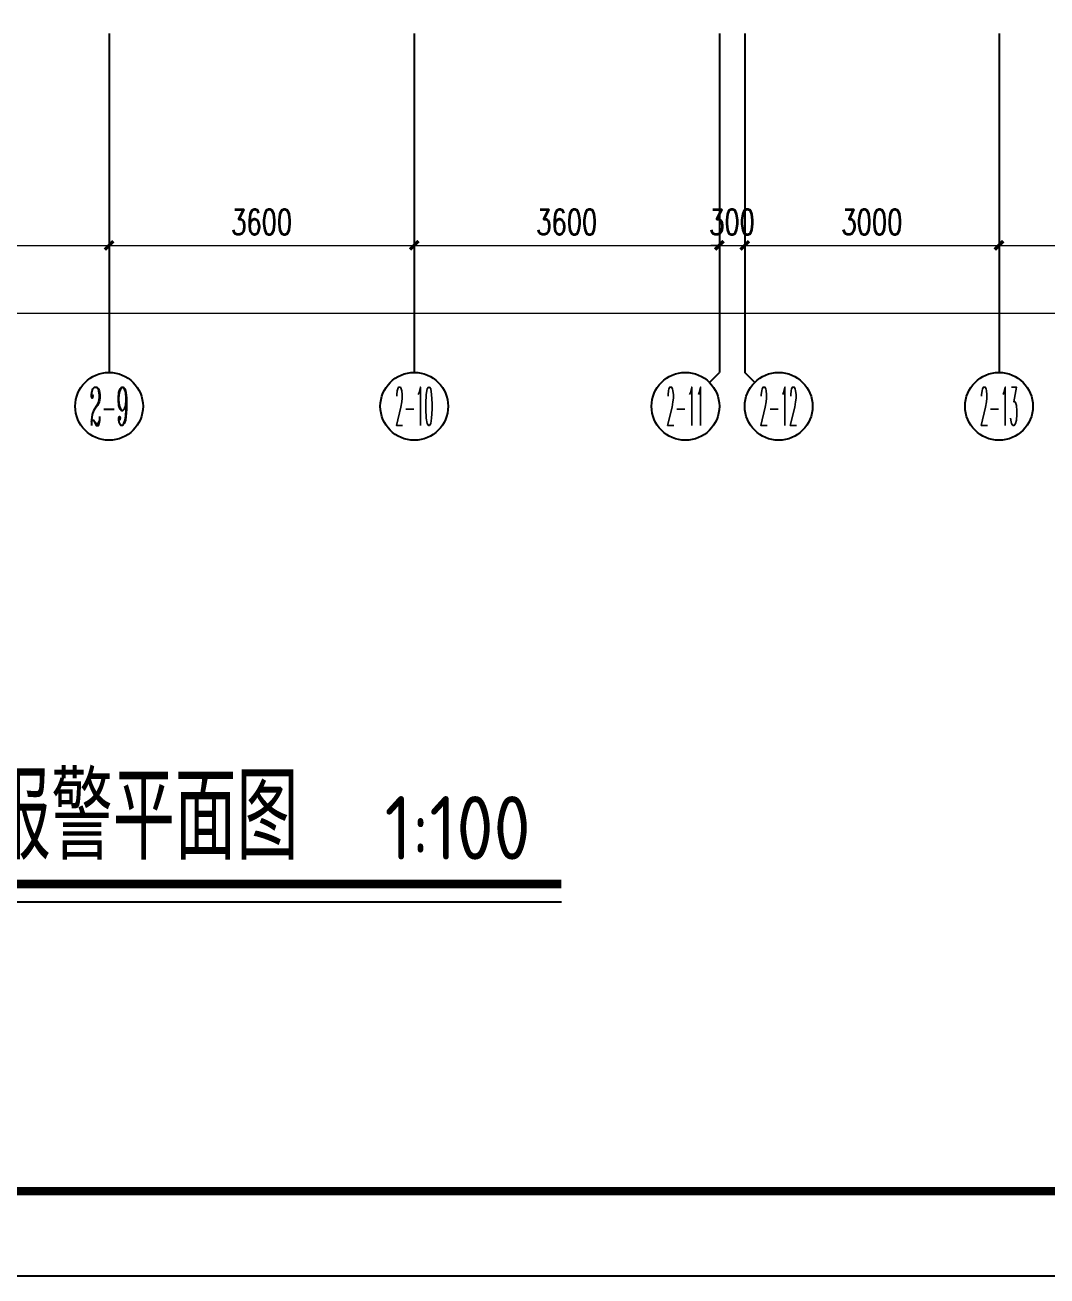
# Model space of a CAD drawing. Extents: x -9422388 to 15610651, y -1992469 to 953794.
# Drawn here: x -2736151 to -2724093, y -458212 to -443448 of the extents above; entities that cross this region are included whole.
import ezdxf
from ezdxf.enums import TextEntityAlignment as Align

# ---------------------------------------------------------------- set-up
doc = ezdxf.new("R2010")
doc.units = 0
doc.header["$LTSCALE"] = 1000
for name, color, linetype in [('A-ANNO-IDEN', 3, 'Continuous'), ('AXIS', 3, 'Continuous'), ('AXIS_TEXT', 7, 'Continuous'), ('PUB_TITLE', 4, 'Continuous')]:
    doc.layers.add(name, color=color, linetype=linetype)
doc.layers.add('建筑底图', color=8, linetype='Continuous', lineweight=5)
doc.styles.add('_TCH_AXIS', font='COMPLEX', dxfattribs={"bigfont": 'GBCBIG'})
doc.styles.add('_TCH_DIM_T3', font='SIMPLEX', dxfattribs={"width": 0.705882, "bigfont": 'GBCBIG'})
doc.styles.add('COMPLEX', font='COMPLEX')
doc.styles.get("Standard").update_dxf_attribs({"font": 'gbenor.shx', "bigfont": 'gbcbig.shx'})
doc.dimstyles.new('_TCH_ARCH&&100', dxfattribs={"dimtxt": 297.5, "dimasz": 100, "dimexe": 250, "dimexo": 300, "dimgap": 126.25, "dimtad": 1, "dimdec": 0, "dimzin": 0, "dimdsep": 46, "dimtxsty": '_TCH_DIM_T3', "dimblk": 'ARCHTICK', "dimcen": 0.09, "dimclrt": 7, "dimazin": 2, "dimtfac": 1, "dimtdec": 0, "dimtix": 1, "dimtmove": 2, "dimatfit": 3, "dimfxl": 0, "dimtolj": 1, "dimtzin": 0, "dimarcsym": 0})

# ---------------------------------------------------------------- blocks, each defined once
blk = doc.blocks.new('_ArchTick')
at = {"color": 0, "linetype": 'ByBlock', "const_width": 0.4}
blk.add_lwpolyline([(-0.5, -0.5), (0.5, 0.5)], dxfattribs=at)
blk = doc.blocks.new('*D819')
at = {"layer": 'AXIS', "color": 0, "lineweight": -2, "transparency": 16777216}
for p, q in [((1755830, -404975), (1755830, -408225)), ((1822630, -404975), (1822630, -408225)), ((1755830, -407975), (1822630, -407975))]:
    blk.add_line(p, q, dxfattribs=at)
at = {"layer": 'Defpoints', "color": 0, "transparency": 16777216}
for p in [(1755830, -404675), (1822630, -404675), (1822630, -407975)]:
    blk.add_point(p, dxfattribs=at)
at = {"layer": 'AXIS', "color": 0, "lineweight": -2, "transparency": 16777216, "xscale": 100, "yscale": 100, "zscale": 100, "rotation": 180}
blk.add_blockref('_ArchTick', (1755830, -407975), dxfattribs=at)
at = {"layer": 'AXIS', "color": 0, "lineweight": -2, "transparency": 16777216, "xscale": 100, "yscale": 100, "zscale": 100}
blk.add_blockref('_ArchTick', (1822630, -407975), dxfattribs=at)
at = {"layer": 'AXIS', "color": 7, "transparency": 16777216, "insert": (1789230, -407700), "char_height": 297.5, "attachment_point": 5, "style": '_TCH_DIM_T3'}
blk.add_mtext('\\A1;66800', dxfattribs=at)
blk = doc.blocks.new('*D827')
at = {"layer": 'AXIS', "color": 0, "lineweight": -2, "transparency": 16777216}
for p, q in [((1788230, -404975), (1788230, -407425)), ((1791830, -404975), (1791830, -407425)), ((1788230, -407175), (1791830, -407175))]:
    blk.add_line(p, q, dxfattribs=at)
at = {"layer": 'Defpoints', "color": 0, "transparency": 16777216}
for p in [(1788230, -404675), (1791830, -404675), (1791830, -407175)]:
    blk.add_point(p, dxfattribs=at)
at = {"layer": 'AXIS', "color": 0, "lineweight": -2, "transparency": 16777216, "xscale": 100, "yscale": 100, "zscale": 100, "rotation": 180}
blk.add_blockref('_ArchTick', (1788230, -407175), dxfattribs=at)
at = {"layer": 'AXIS', "color": 0, "lineweight": -2, "transparency": 16777216, "xscale": 100, "yscale": 100, "zscale": 100}
blk.add_blockref('_ArchTick', (1791830, -407175), dxfattribs=at)
at = {"layer": 'AXIS', "color": 7, "transparency": 16777216, "insert": (1790030, -406900), "char_height": 297.5, "attachment_point": 5, "style": '_TCH_DIM_T3'}
blk.add_mtext('\\A1;3600', dxfattribs=at)
blk = doc.blocks.new('*D828')
at = {"layer": 'AXIS', "color": 0, "lineweight": -2, "transparency": 16777216}
for p, q in [((1791830, -404975), (1791830, -407425)), ((1795430, -404975), (1795430, -407425)), ((1791830, -407175), (1795430, -407175))]:
    blk.add_line(p, q, dxfattribs=at)
at = {"layer": 'Defpoints', "color": 0, "transparency": 16777216}
for p in [(1791830, -404675), (1795430, -404675), (1795430, -407175)]:
    blk.add_point(p, dxfattribs=at)
at = {"layer": 'AXIS', "color": 0, "lineweight": -2, "transparency": 16777216, "xscale": 100, "yscale": 100, "zscale": 100, "rotation": 180}
blk.add_blockref('_ArchTick', (1791830, -407175), dxfattribs=at)
at = {"layer": 'AXIS', "color": 0, "lineweight": -2, "transparency": 16777216, "xscale": 100, "yscale": 100, "zscale": 100}
blk.add_blockref('_ArchTick', (1795430, -407175), dxfattribs=at)
at = {"layer": 'AXIS', "color": 7, "transparency": 16777216, "insert": (1793630, -406900), "char_height": 297.5, "attachment_point": 5, "style": '_TCH_DIM_T3'}
blk.add_mtext('\\A1;3600', dxfattribs=at)
blk = doc.blocks.new('*D829')
at = {"layer": 'AXIS', "color": 0, "lineweight": -2, "transparency": 16777216}
for p, q in [((1795430, -404975), (1795430, -407425)), ((1799030, -404975), (1799030, -407425)), ((1795430, -407175), (1799030, -407175))]:
    blk.add_line(p, q, dxfattribs=at)
at = {"layer": 'Defpoints', "color": 0, "transparency": 16777216}
for p in [(1795430, -404675), (1799030, -404675), (1799030, -407175)]:
    blk.add_point(p, dxfattribs=at)
at = {"layer": 'AXIS', "color": 0, "lineweight": -2, "transparency": 16777216, "xscale": 100, "yscale": 100, "zscale": 100, "rotation": 180}
blk.add_blockref('_ArchTick', (1795430, -407175), dxfattribs=at)
at = {"layer": 'AXIS', "color": 0, "lineweight": -2, "transparency": 16777216, "xscale": 100, "yscale": 100, "zscale": 100}
blk.add_blockref('_ArchTick', (1799030, -407175), dxfattribs=at)
at = {"layer": 'AXIS', "color": 7, "transparency": 16777216, "insert": (1797230, -406900), "char_height": 297.5, "attachment_point": 5, "style": '_TCH_DIM_T3'}
blk.add_mtext('\\A1;3600', dxfattribs=at)
blk = doc.blocks.new('*D830')
at = {"layer": 'AXIS', "color": 0, "lineweight": -2, "transparency": 16777216}
for p, q in [((1799030, -404975), (1799030, -407425)), ((1799330, -404975), (1799330, -407425)), ((1799030, -407175), (1798930, -407175)), ((1799030, -407175), (1799330, -407175)), ((1799330, -407175), (1799430, -407175))]:
    blk.add_line(p, q, dxfattribs=at)
at = {"layer": 'Defpoints', "color": 0, "transparency": 16777216}
for p in [(1799030, -404675), (1799330, -404675), (1799330, -407175)]:
    blk.add_point(p, dxfattribs=at)
at = {"layer": 'AXIS', "color": 0, "lineweight": -2, "transparency": 16777216, "xscale": 100, "yscale": 100, "zscale": 100}
blk.add_blockref('_ArchTick', (1799030, -407175), dxfattribs=at)
at = {"layer": 'AXIS', "color": 0, "lineweight": -2, "transparency": 16777216, "xscale": 100, "yscale": 100, "zscale": 100, "rotation": 180}
blk.add_blockref('_ArchTick', (1799330, -407175), dxfattribs=at)
at = {"layer": 'AXIS', "color": 7, "transparency": 16777216, "insert": (1799180, -406900), "char_height": 297.5, "attachment_point": 5, "style": '_TCH_DIM_T3'}
blk.add_mtext('\\A1;300', dxfattribs=at)
blk = doc.blocks.new('*D831')
at = {"layer": 'AXIS', "color": 0, "lineweight": -2, "transparency": 16777216}
for p, q in [((1799330, -404975), (1799330, -407425)), ((1802330, -404975), (1802330, -407425)), ((1799330, -407175), (1802330, -407175))]:
    blk.add_line(p, q, dxfattribs=at)
at = {"layer": 'Defpoints', "color": 0, "transparency": 16777216}
for p in [(1799330, -404675), (1802330, -404675), (1802330, -407175)]:
    blk.add_point(p, dxfattribs=at)
at = {"layer": 'AXIS', "color": 0, "lineweight": -2, "transparency": 16777216, "xscale": 100, "yscale": 100, "zscale": 100, "rotation": 180}
blk.add_blockref('_ArchTick', (1799330, -407175), dxfattribs=at)
at = {"layer": 'AXIS', "color": 0, "lineweight": -2, "transparency": 16777216, "xscale": 100, "yscale": 100, "zscale": 100}
blk.add_blockref('_ArchTick', (1802330, -407175), dxfattribs=at)
at = {"layer": 'AXIS', "color": 7, "transparency": 16777216, "insert": (1800830, -406900), "char_height": 297.5, "attachment_point": 5, "style": '_TCH_DIM_T3'}
blk.add_mtext('\\A1;3000', dxfattribs=at)
blk = doc.blocks.new('*D832')
at = {"layer": 'AXIS', "color": 0, "lineweight": -2, "transparency": 16777216}
for p, q in [((1802330, -404975), (1802330, -407425)), ((1804930, -404975), (1804930, -407425)), ((1802330, -407175), (1804930, -407175))]:
    blk.add_line(p, q, dxfattribs=at)
at = {"layer": 'Defpoints', "color": 0, "transparency": 16777216}
for p in [(1802330, -404675), (1804930, -404675), (1804930, -407175)]:
    blk.add_point(p, dxfattribs=at)
at = {"layer": 'AXIS', "color": 0, "lineweight": -2, "transparency": 16777216, "xscale": 100, "yscale": 100, "zscale": 100, "rotation": 180}
blk.add_blockref('_ArchTick', (1802330, -407175), dxfattribs=at)
at = {"layer": 'AXIS', "color": 0, "lineweight": -2, "transparency": 16777216, "xscale": 100, "yscale": 100, "zscale": 100}
blk.add_blockref('_ArchTick', (1804930, -407175), dxfattribs=at)
at = {"layer": 'AXIS', "color": 7, "transparency": 16777216, "insert": (1803630, -406900), "char_height": 297.5, "attachment_point": 5, "style": '_TCH_DIM_T3'}
blk.add_mtext('\\A1;2600', dxfattribs=at)
blk = doc.blocks.new('_AXISO')
at = {"color": 0}
blk.add_circle((0, 0), 0.5, dxfattribs=at)
at = {"layer": 'AXIS_TEXT', "color": 0, "style": 'COMPLEX', "width": 1.041667}
blk.add_attdef('A', text='', height=0.56, dxfattribs=at).set_placement((-0.25, -0.28), (0.25, -0.28), align=Align.FIT)
blk = doc.blocks.new('3333')
at = {"layer": 'AXIS', "color": 8}
for p, q in [((1791830.2, -404674.7), (1791830.2, -408674.7)), ((1795430.2, -404674.7), (1795430.2, -408674.7)), ((1799030.2, -404674.7), (1799030.2, -408674.7)), ((1799330.2, -404674.7), (1799330.2, -408674.7)), ((1802330.2, -404674.7), (1802330.2, -408674.7)), ((1798913, -408791.9), (1799030.2, -408674.7)), ((1799447.4, -408791.9), (1799330.2, -408674.7))]:
    blk.add_line(p, q, dxfattribs=at)
ref = blk.add_blockref('_AXISO', (1791830.2, -409074.7), dxfattribs=dict(at, xscale=800, yscale=800, zscale=800))
ref.add_attrib('A', '2-9', dxfattribs={"layer": 'AXIS_TEXT', "color": 8, "height": 452.55, "style": '_TCH_AXIS', "width": 0.35}).set_placement((1791603.9, -409301), (1792056.5, -409301), align=Align.FIT)
ref = blk.add_blockref('_AXISO', (1795430.2, -409074.7), dxfattribs=dict(at, xscale=800, yscale=800, zscale=800))
ref.add_attrib('A', '2-10', dxfattribs={"layer": 'AXIS_TEXT', "color": 8, "height": 452.55, "style": '_TCH_AXIS', "width": 0.28}).set_placement((1795203.9, -409301), (1795656.5, -409301), align=Align.FIT)
ref = blk.add_blockref('_AXISO', (1798630.2, -409074.7), dxfattribs=dict(at, xscale=800, yscale=800, zscale=800))
ref.add_attrib('A', '2-11', dxfattribs={"layer": 'AXIS_TEXT', "color": 8, "height": 452.55, "style": '_TCH_AXIS', "width": 0.3}).set_placement((1798403.9, -409301), (1798856.5, -409301), align=Align.FIT)
ref = blk.add_blockref('_AXISO', (1799730.2, -409074.7), dxfattribs=dict(at, xscale=800, yscale=800, zscale=800))
ref.add_attrib('A', '2-12', dxfattribs={"layer": 'AXIS_TEXT', "color": 8, "height": 452.55, "style": '_TCH_AXIS', "width": 0.28}).set_placement((1799503.9, -409301), (1799956.5, -409301), align=Align.FIT)
ref = blk.add_blockref('_AXISO', (1802330.2, -409074.7), dxfattribs=dict(at, xscale=800, yscale=800, zscale=800))
ref.add_attrib('A', '2-13', dxfattribs={"layer": 'AXIS_TEXT', "color": 8, "height": 452.55, "style": '_TCH_AXIS', "width": 0.28}).set_placement((1802103.9, -409301), (1802556.5, -409301), align=Align.FIT)
for p1, p2, distance, picture, middle in [((1755830.2, -404674.7), (1822630.2, -404674.7), -3300, '*D819', (1789230.2, -407699.7)), ((1788230.2, -404674.7), (1791830.2, -404674.7), -2500, '*D827', (1790030.2, -406899.7)), ((1791830.2, -404674.7), (1795430.2, -404674.7), -2500, '*D828', (1793630.2, -406899.7)), ((1795430.2, -404674.7), (1799030.2, -404674.7), -2500, '*D829', (1797230.2, -406899.7)), ((1799030.2, -404674.7), (1799330.2, -404674.7), -2500, '*D830', (1799180.2, -406899.7)), ((1799330.2, -404674.7), (1802330.2, -404674.7), -2500, '*D831', (1800830.2, -406899.7)), ((1802330.2, -404674.7), (1804930.2, -404674.7), -2500, '*D832', (1803630.2, -406899.7))]:
    dim = blk.add_aligned_dim(p1=p1, p2=p2, distance=distance, dimstyle='_TCH_ARCH&&100', dxfattribs=at)
    dim.commit()
    dim.dimension.update_dxf_attribs({"geometry": picture, "text_midpoint": middle})

msp = doc.modelspace()

# ---------------------------------------------------------------- linework, layer by layer
at = {"layer": 'A-ANNO-IDEN', "const_width": 105}
msp.add_lwpolyline([(-2741617.92624, -453586.364), (-2729822.42516, -453586.364)], dxfattribs=at)
at = {"layer": 'A-ANNO-IDEN'}
msp.add_lwpolyline([(-2741617.92624, -453796.364), (-2729822.42516, -453796.364)], dxfattribs=at)
at = {"layer": 'PUB_TITLE'}
msp.add_lwpolyline([(-2786874.25692, -458212.1496), (-2681774.25692, -458212.1496), (-2681774.25692, -398812.1496), (-2786874.25692, -398812.1496)], close=True, dxfattribs=at)
at = {"layer": 'PUB_TITLE', "const_width": 100}
msp.add_lwpolyline([(-2784374.25692, -457212.1496), (-2682774.25692, -457212.1496), (-2682774.25692, -399812.1496), (-2784374.25692, -399812.1496)], close=True, dxfattribs=at)

# ---------------------------------------------------------------- block references
at = {"layer": '建筑底图', "color": 8}
msp.add_blockref('3333', (-4526988.93389, -38873.50822), dxfattribs=at)

# ---------------------------------------------------------------- texts
at = {"layer": 'A-ANNO-IDEN', "color": 7}
for s, height, p in [('综合楼三层报警平面图', 1012.765957, (-2740217.92624, -453298.17251)), ('1:100', 750, (-2731907.88799, -453298.17251))]:
    msp.add_text(s, height=height, dxfattribs=at).set_placement(p)

doc.saveas('drawing.dxf')
